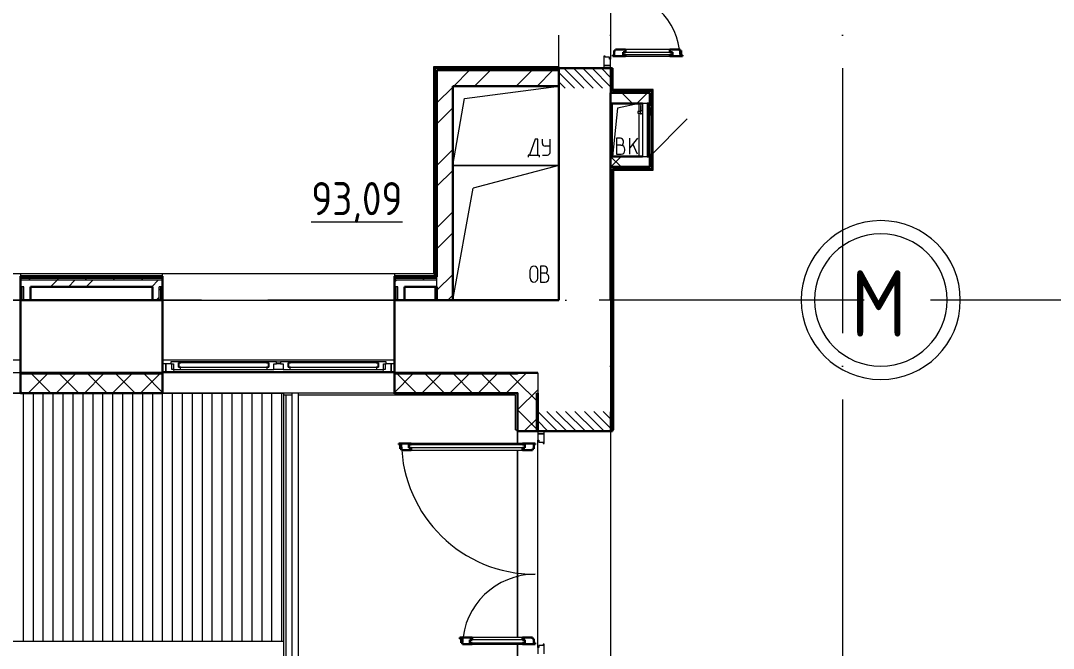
# Model space of a CAD drawing. Header units: millimetres. Extents: x -21010 to 105841, y -18351 to 135084.
# Drawn here: x 13562 to 21352, y 29445 to 34185 of the extents above; entities that cross this region are included whole.
import ezdxf

# ---------------------------------------------------------------- set-up
doc = ezdxf.new("R2010")
doc.units = ezdxf.units.MM
doc.linetypes.add('ADSK_Линия сетки', pattern=[2500, 2000, -250, 0, -250])
doc.linetypes.add('ADSK_Штриховая_ш2 п1_5', pattern=[4.5, 3, -1.5])
for name, color, linetype, lineweight in [('_ Окна', 7, 'Continuous', 9), ('Двери', 7, 'Continuous', 9), ('Крыша', 7, 'Continuous', 9), ('Крыша штриховка', 7, 'Continuous', 9), ('Лестницы', 7, 'Continuous', 9), ('Марки помещений', 7, 'Continuous', 9), ('Оборудование', 7, 'Continuous', 18), ('Ограждение', 7, 'Continuous', 9), ('Окна', 7, 'Continuous', 9), ('Оси', 7, 'Continuous', 9), ('Перекрытие', 7, 'Continuous', 18), ('Стены внутренние', 7, 'Continuous', 18), ('Стены наружные', 7, 'Continuous', 18), ('Стены штриховка', 7, 'Continuous', 13)]:
    doc.layers.add(name, color=color, linetype=linetype, lineweight=lineweight)
doc.layers.add('Двери открывание', color=7, linetype='Continuous', lineweight=9, true_color=0xc0c0c0)
doc.styles.add('GOST Common_2', font='GOST_Common.ttf', dxfattribs={"width": 0.9, "height": 500})
doc.styles.add('GOST Common_3', font='GOST_Common.ttf', dxfattribs={"height": 3.5})

# ---------------------------------------------------------------- blocks, each defined once
blk = doc.blocks.new('Ось сетки - Круг_Ø12 мм 2-461932-План 1 этажа смеж')
at = {"layer": 'Оси', "lineweight": 20}
for radius, start, end in [(6, 360, 180), (5, 360, 180), (6, 180, 360), (5, 180, 360)]:
    blk.add_arc((0, 0), radius, start, end, dxfattribs=at)
blk = doc.blocks.new('1 этаж 21082025')
at = {"lineweight": 18}
for p, q in [((22648.1, -9878), (23360, -9785)), ((22560, -10385), (22648.1, -9878)), ((23765, -10315), (23765, -9915)), ((23801.2, -9951.9), (23765, -10315)), ((23965, -9915), (23801.2, -9951.9)), ((23182, -10184.7), (23138.4, -10304.7)), ((23201.7, -10184.7), (23182, -10184.7)), ((23201.7, -10304.7), (23201.7, -10184.7)), ((23235.8, -10218), (23235.8, -10184.7)), ((23293.2, -10284.7), (23293.2, -10184.7)), ((23824.2, -10177.8), (23794.2, -10177.8)), ((23794.2, -10177.8), (23794.2, -10297.8)), ((23847.5, -10211.1), (23847.5, -10201.1)), ((23954.2, -10177.8), (23894.2, -10249.3)), ((23894.2, -10297.8), (23894.2, -10177.8)), ((23293.2, -10238), (23255.8, -10238)), ((23827.5, -10231.1), (23794.2, -10231.1)), ((23857.5, -10271.1), (23857.5, -10261.1)), ((23954.2, -10297.8), (23918.2, -10220.7)), ((23128.4, -10304.7), (23128.4, -10319.7)), ((23138.4, -10304.7), (23128.4, -10304.7)), ((23138.4, -10304.7), (23201.7, -10304.7)), ((23201.7, -10304.7), (23211.7, -10304.7)), ((23211.7, -10304.7), (23211.7, -10319.7)), ((23235.8, -10304.7), (23273.2, -10304.7)), ((23794.2, -10297.8), (23830.8, -10297.8)), ((23360, -10385), (22560, -10385)), ((22560, -10385), (23360, -10385)), ((23360, -10385), (22714.1, -10553.9)), ((22560, -11400), (22714.1, -10553.9)), ((23142.9, -11234.9), (23142.9, -11172.3)), ((23200.3, -11234.9), (23200.3, -11172.3)), ((23250.5, -11143.6), (23220.5, -11143.6)), ((23220.5, -11143.6), (23220.5, -11263.6)), ((23253.8, -11196.9), (23220.5, -11196.9)), ((23273.8, -11176.9), (23273.8, -11166.9)), ((23220.5, -11263.6), (23257.1, -11263.6)), ((23283.8, -11236.9), (23283.8, -11226.9))]:
    blk.add_line(p, q, dxfattribs=at)
for centre, radius, start, end in [((23824.2, -10201.1), 23.3, 0, 90), ((23255.8, -10218), 20, 180, 270), ((23827.5, -10211.1), 20, 270, 0), ((23827.5, -10261.1), 30, 0, 90), ((23830.8, -10271.1), 26.7, 270, 0), ((23273.2, -10284.7), 20, 270, 0), ((23171.6, -11172.3), 28.7, 0, 180), ((23250.5, -11166.9), 23.3, 0, 90), ((23253.8, -11176.9), 20, 270, 0), ((23253.8, -11226.9), 30, 0, 90), ((23171.6, -11234.9), 28.7, 180, 0), ((23257.1, -11236.9), 26.7, 270, 0)]:
    blk.add_arc(centre, radius, start, end, dxfattribs=at)
at = {"layer": '_ Окна'}
for p, q in [((20395, -11882), (20370, -11882)), ((20395, -11940), (20395, -11882)), ((20493, -11874), (20490, -11874)), ((20490, -11874), (20490, -11906)), ((20490, -11906), (20493, -11906)), ((21170, -11874), (20493, -11874)), ((20493, -11874), (20493, -11906)), ((20493, -11906), (20493, -11874)), ((20493, -11906), (21170, -11906)), ((21170, -11906), (21170, -11874)), ((21170, -11874), (21170, -11906)), ((21173, -11874), (21170, -11874)), ((21170, -11906), (21173, -11906)), ((21173, -11906), (21173, -11874)), ((21320, -11874), (21317, -11874)), ((21317, -11874), (21317, -11906)), ((21317, -11906), (21320, -11906)), ((21997, -11874), (21320, -11874)), ((21320, -11874), (21320, -11906)), ((21320, -11906), (21320, -11874)), ((21320, -11906), (21997, -11906)), ((21997, -11906), (21997, -11874)), ((21997, -11874), (21997, -11906)), ((22000, -11874), (21997, -11874)), ((21997, -11906), (22000, -11906)), ((22000, -11906), (22000, -11874)), ((22120, -11882), (22095, -11882)), ((22095, -11882), (22095, -11940)), ((20370, -11940), (20395, -11940)), ((22095, -11940), (22120, -11940))]:
    blk.add_line(p, q, dxfattribs=at)
at = {"layer": '_ Окна', "lineweight": 18}
for p, q in [((20433, -11882), (20395, -11882)), ((20395, -11882), (20395, -11940)), ((20489, -11865), (20433, -11865)), ((20433, -11865), (20433, -11882)), ((20433, -11882), (20453, -11882)), ((20441, -11923), (20441, -11882)), ((20453, -11882), (20453, -11923)), ((20490, -11866), (20489, -11865)), ((20491, -11865), (20490, -11866)), ((20490, -11906), (20490, -11874)), ((20490, -11874), (20508, -11874)), ((20508, -11906), (20490, -11906)), ((20505.6, -11865), (20491, -11865)), ((20503.4, -11923), (20508, -11906)), ((20508, -11874), (20505.6, -11865)), ((21157.4, -11865), (21155, -11874)), ((21155, -11874), (21173, -11874)), ((21173, -11906), (21155, -11906)), ((21155, -11906), (21159.6, -11923)), ((21172, -11865), (21157.4, -11865)), ((21173, -11866), (21172, -11865)), ((21174, -11865), (21173, -11866)), ((21173, -11874), (21173, -11906)), ((21230, -11865), (21174, -11865)), ((21210, -11923), (21210, -11882)), ((21210, -11882), (21230, -11882)), ((21230, -11882), (21230, -11865)), ((21316, -11865), (21260, -11865)), ((21260, -11865), (21260, -11882)), ((21260, -11882), (21280, -11882)), ((21280, -11882), (21280, -11923)), ((21317, -11866), (21316, -11865)), ((21318, -11865), (21317, -11866)), ((21317, -11906), (21317, -11874)), ((21317, -11874), (21335, -11874)), ((21335, -11906), (21317, -11906)), ((21332.6, -11865), (21318, -11865)), ((21330.4, -11923), (21335, -11906)), ((21335, -11874), (21332.6, -11865)), ((21984.4, -11865), (21982, -11874)), ((21982, -11874), (22000, -11874)), ((22000, -11906), (21982, -11906)), ((21982, -11906), (21986.6, -11923)), ((21999, -11865), (21984.4, -11865)), ((22000, -11866), (21999, -11865)), ((22001, -11865), (22000, -11866)), ((22000, -11874), (22000, -11906)), ((22057, -11865), (22001, -11865)), ((22037, -11923), (22037, -11882)), ((22037, -11882), (22057, -11882)), ((22049, -11882), (22049, -11923)), ((22057, -11882), (22057, -11865)), ((22095, -11882), (22057, -11882)), ((22095, -11940), (22095, -11882)), ((20395, -11940), (20454.4, -11940)), ((20453, -11923), (20441, -11923)), ((20453, -11923), (20503.4, -11923)), ((20454.4, -11940), (20459, -11923)), ((21159.6, -11923), (21210, -11923)), ((21280, -11923), (21330.4, -11923)), ((21986.6, -11923), (22037, -11923)), ((22031, -11923), (22035.6, -11940)), ((22035.6, -11940), (22095, -11940)), ((22049, -11923), (22037, -11923))]:
    blk.add_line(p, q, dxfattribs=at)
at = {"layer": 'Двери'}
for p, q in [((23708, -9558), (23700, -9558)), ((23700, -9558), (23700, -9630)), ((23708, -9567), (23708, -9558)), ((23742, -9567), (23708, -9567)), ((23742, -9581), (23742, -9567)), ((23750, -9581), (23742, -9581)), ((23750, -9630), (23750, -9581)), ((23844, -9528), (24216, -9528)), ((23844, -9549), (23844, -9528)), ((24216, -9549), (23844, -9549)), ((24198, -9508), (23862, -9508)), ((23862, -9558), (24198, -9558)), ((24216, -9528), (24216, -9549)), ((23750, -9630), (23700, -9630)), ((23700, -9630), (23700, -9650)), ((23700, -9630), (23750, -9630)), ((23700, -9650), (23750, -9650)), ((23750, -9650), (23750, -9630)), ((23250, -12390), (23200, -12390)), ((23200, -12390), (23200, -12410)), ((23200, -12410), (23250, -12410)), ((23250, -12410), (23200, -12410)), ((23200, -12410), (23200, -12457)), ((23200, -12457), (23209, -12457)), ((23209, -12457), (23209, -12472)), ((23250, -12410), (23250, -12390)), ((23250, -12482), (23250, -12410)), ((22228, -12491), (23104, -12491)), ((22228, -12515), (22228, -12491)), ((23104, -12515), (22228, -12515)), ((23086, -12482), (22246, -12482)), ((22246, -12532), (23086, -12532)), ((23104, -12491), (23104, -12515)), ((23209, -12472), (23241, -12472)), ((23241, -12472), (23241, -12482)), ((23241, -12482), (23250, -12482)), ((23104, -13965), (22688, -13965)), ((22688, -13965), (22688, -13989)), ((22688, -13989), (23104, -13989)), ((23086, -13948), (22706, -13948)), ((22706, -13998), (23086, -13998)), ((23104, -13989), (23104, -13965)), ((23241, -14008), (23209, -14008)), ((23209, -14008), (23209, -14023)), ((23250, -13998), (23241, -13998)), ((23241, -13998), (23241, -14008)), ((23250, -14070), (23250, -13998)), ((23200, -14023), (23200, -14070)), ((23209, -14023), (23200, -14023))]:
    blk.add_line(p, q, dxfattribs=at)
at = {"layer": 'Двери', "lineweight": 30}
for p, q in [((23777, -9550), (23768, -9550)), ((23768, -9550), (23768, -9558)), ((23768, -9558), (23862, -9558)), ((23777, -9516), (23777, -9550)), ((23786, -9516), (23777, -9516)), ((23862, -9508), (23786, -9508)), ((23786, -9508), (23786, -9516)), ((23862, -9528), (23844, -9528)), ((23844, -9528), (23844, -9549)), ((23844, -9549), (23862, -9549)), ((23862, -9508), (23862, -9528)), ((23862, -9549), (23862, -9558)), ((24274, -9508), (24198, -9508)), ((24198, -9508), (24198, -9528)), ((24198, -9528), (24216, -9528)), ((24198, -9549), (24198, -9558)), ((24216, -9549), (24198, -9549)), ((24198, -9558), (24292, -9558)), ((24216, -9528), (24216, -9549)), ((24274, -9516), (24274, -9508)), ((24283, -9516), (24274, -9516)), ((24283, -9550), (24283, -9516)), ((24292, -9550), (24283, -9550)), ((24292, -9558), (24292, -9550)), ((22246, -12482), (22152, -12482)), ((22152, -12482), (22152, -12491)), ((22152, -12491), (22162, -12491)), ((22162, -12491), (22162, -12523)), ((22162, -12523), (22172, -12523)), ((22172, -12523), (22172, -12532)), ((22172, -12532), (22246, -12532)), ((22228, -12491), (22246, -12491)), ((22228, -12515), (22228, -12491)), ((22246, -12515), (22228, -12515)), ((22246, -12491), (22246, -12482)), ((22246, -12532), (22246, -12515)), ((23180, -12482), (23086, -12482)), ((23086, -12491), (23086, -12482)), ((23104, -12491), (23086, -12491)), ((23086, -12515), (23104, -12515)), ((23086, -12532), (23086, -12515)), ((23086, -12532), (23160, -12532)), ((23104, -12515), (23104, -12491)), ((23160, -12532), (23160, -12523)), ((23160, -12523), (23170, -12523)), ((23170, -12523), (23170, -12491)), ((23170, -12491), (23180, -12491)), ((23180, -12491), (23180, -12482)), ((22706, -13948), (22612, -13948)), ((22612, -13948), (22612, -13957)), ((22612, -13957), (22622, -13957)), ((22622, -13957), (22622, -13989)), ((22622, -13989), (22632, -13989)), ((22632, -13989), (22632, -13998)), ((22632, -13998), (22706, -13998)), ((22706, -13965), (22688, -13965)), ((22688, -13965), (22688, -13989)), ((22688, -13989), (22706, -13989)), ((22706, -13948), (22706, -13965)), ((22706, -13989), (22706, -13998)), ((23160, -13948), (23086, -13948)), ((23086, -13948), (23086, -13965)), ((23086, -13965), (23104, -13965)), ((23086, -13989), (23086, -13998)), ((23104, -13989), (23086, -13989)), ((23086, -13998), (23180, -13998)), ((23104, -13965), (23104, -13989)), ((23160, -13957), (23160, -13948)), ((23170, -13957), (23160, -13957)), ((23170, -13989), (23170, -13957)), ((23180, -13989), (23170, -13989)), ((23180, -13998), (23180, -13989))]:
    blk.add_line(p, q, dxfattribs=at)
at = {"layer": 'Двери', "linetype": 'ADSK_Штриховая_ш2 п1_5'}
for p, q in [((23750, -9650), (23360, -9650)), ((23360, -9650), (23360, -9800)), ((23750, -9800), (23750, -9650)), ((23200, -12240), (23200, -12390)), ((23750, -12390), (23750, -12240)), ((23200, -12390), (23750, -12390))]:
    blk.add_line(p, q, dxfattribs=at)
at = {"layer": 'Двери', "linetype": 'Continuous', "lineweight": 18}
for p, q in [((23398.6, -9650), (23548.6, -9800)), ((23469.3, -9650), (23619.3, -9800)), ((23540.1, -9650), (23690.1, -9800)), ((23610.8, -9650), (23750, -9789.2)), ((23681.5, -9650), (23750, -9718.5)), ((23360, -9682.1), (23477.9, -9800)), ((23360, -9752.8), (23407.2, -9800)), ((23348.5, -12390), (23200, -12241.5)), ((23419.2, -12390), (23269.2, -12240)), ((23489.9, -12390), (23339.9, -12240)), ((23560.7, -12390), (23410.7, -12240)), ((23631.4, -12390), (23481.4, -12240)), ((23702.1, -12390), (23552.1, -12240)), ((23750, -12367.2), (23622.8, -12240)), ((23750, -12296.5), (23693.5, -12240)), ((23277.8, -12390), (23200, -12312.2)), ((23207.1, -12390), (23200, -12382.9))]:
    blk.add_line(p, q, dxfattribs=at)
at = {"layer": 'Двери открывание'}
for centre, radius, start, end in [((23768, -9576), 506, 2.03862, 90), ((23180, -12462), 1008, 181.1369, 270), ((23180, -14018), 548, 90, 177.90845)]:
    blk.add_arc(centre, radius, start, end, dxfattribs=at)
at = {"layer": 'Крыша'}
for p, q in [((17485, -12104.4), (21285, -12102)), ((21285, -13975), (21285, -12102)), ((17485, -13975), (21285, -13975))]:
    blk.add_line(p, q, dxfattribs=at)
at = {"layer": 'Крыша штриховка', "linetype": 'Continuous'}
for p, q in [((19320.8, -13975), (19320.8, -12103.3)), ((19395.8, -13975), (19395.8, -12103.2)), ((19470.8, -13975), (19470.8, -12103.2)), ((19545.8, -13975), (19545.8, -12103.1)), ((19620.8, -13975), (19620.8, -12103.1)), ((19695.8, -13975), (19695.8, -12103)), ((19770.8, -13975), (19770.8, -12103)), ((19845.8, -13975), (19845.8, -12102.9)), ((19920.8, -13975), (19920.8, -12102.9)), ((19995.8, -13975), (19995.8, -12102.9)), ((20070.8, -13975), (20070.8, -12102.8)), ((20145.8, -13975), (20145.8, -12102.8)), ((20220.8, -13975), (20220.8, -12102.7)), ((20295.8, -13975), (20295.8, -12102.7)), ((20370.8, -13975), (20370.8, -12102.6)), ((20445.8, -13975), (20445.8, -12102.6)), ((20520.8, -13975), (20520.8, -12102.5)), ((20595.8, -13975), (20595.8, -12102.5)), ((20670.8, -13975), (20670.8, -12102.4)), ((20745.8, -13975), (20745.8, -12102.4)), ((20820.8, -13975), (20820.8, -12102.3)), ((20895.8, -13975), (20895.8, -12102.3)), ((20970.8, -13975), (20970.8, -12102.2)), ((21045.8, -13975), (21045.8, -12102.2)), ((21120.8, -13975), (21120.8, -12102.1)), ((21195.8, -13975), (21195.8, -12102.1)), ((21270.8, -13975), (21270.8, -12102.1))]:
    blk.add_line(p, q, dxfattribs=at)
at = {"layer": 'Лестницы'}
for p, q in [((21300, -12117), (21300, -15600)), ((23050, -12482), (23050, -12390)), ((23050, -13948), (23050, -12532)), ((23050, -14090), (23050, -13998))]:
    blk.add_line(p, q, dxfattribs=at)
at = {"layer": 'Оборудование'}
for p, q in [((23974.6, -9930.8), (23974.6, -9976.7)), ((23979.6, -9930.8), (23974.6, -9930.8)), ((23979.6, -9976.7), (23979.6, -9930.8)), ((24026.4, -9915), (23990, -9915)), ((23990, -9915), (23990, -10315)), ((24027.3, -10314.1), (24027.3, -9915.9)), ((24037, -9922), (24027.3, -9922)), ((24038, -10307), (24038, -9923)), ((24045, -9934), (24039.5, -9934)), ((24045, -10296), (24045, -9934)), ((24047, -9943), (24045, -9943)), ((24047, -9947), (24047, -9943)), ((24047, -9947), (24047, -10007.5)), ((23972.1, -9975.4), (23954.7, -9975.4)), ((23954.7, -9975.4), (23954.7, -9987.6)), ((23954.7, -9987.6), (23972.1, -9987.6)), ((23974.1, -9973.4), (23972.1, -9975.4)), ((23972.1, -9975.4), (23972.1, -9987.6)), ((23972.1, -9987.6), (23974.1, -9989.6)), ((23990, -9971.8), (23974.1, -9971.8)), ((23974.1, -9971.8), (23974.1, -9991.1)), ((23974.1, -9991.1), (23990, -9991.1)), ((23974.6, -9986.3), (23974.6, -9994.6)), ((23974.6, -9994.6), (23979.6, -9994.6)), ((23979.6, -9994.6), (23979.6, -9986.3)), ((24045, -10011.5), (24047, -10011.5)), ((24045, -10315), (24327.8, -10032.2)), ((24047, -10011.5), (24047, -10007.5)), ((23990, -10315), (24026.4, -10315)), ((24027.3, -10308), (24037, -10308)), ((24039.5, -10296), (24045, -10296))]:
    blk.add_line(p, q, dxfattribs=at)
for points, knots in [([(24027.3, -9915.9), (24027.3, -9915.8), (24027.3, -9915.7), (24027.2, -9915.6), (24027.2, -9915.4), (24027, -9915.3), (24026.8, -9915.1), (24026.6, -9915), (24026.5, -9915), (24026.4, -9915)], [0, 0, 0, 0, 0.166667, 0.25, 0.333333, 0.5, 0.666667, 0.833333, 1, 1, 1, 1]), ([(24038, -9923), (24038, -9922.9), (24038, -9922.7), (24037.9, -9922.6), (24037.9, -9922.5), (24037.8, -9922.4), (24037.7, -9922.2), (24037.5, -9922.1), (24037.3, -9922), (24037.1, -9922), (24037, -9922)], [0, 0, 0, 0, 0.166667, 0.25, 0.333333, 0.416667, 0.541667, 0.666667, 0.833333, 1, 1, 1, 1]), ([(24039.5, -9934), (24039.4, -9934), (24039.2, -9934), (24038.9, -9933.9), (24038.8, -9933.8), (24038.6, -9933.7), (24038.4, -9933.6), (24038.3, -9933.4), (24038.2, -9933.2), (24038.1, -9933.1), (24038, -9932.8), (24038, -9932.6), (24038, -9932.5)], [0, 0, 0, 0, 0.166667, 0.25, 0.333333, 0.416667, 0.5, 0.583333, 0.666667, 0.75, 0.833333, 1, 1, 1, 1]), ([(24026.4, -10315), (24026.5, -10315), (24026.6, -10315), (24026.8, -10314.9), (24027, -10314.7), (24027.2, -10314.6), (24027.2, -10314.4), (24027.3, -10314.3), (24027.3, -10314.2), (24027.3, -10314.1)], [-1, -1, -1, -1, -0.833333, -0.666667, -0.5, -0.333333, -0.25, -0.166667, 0, 0, 0, 0]), ([(24037, -10308), (24037.1, -10308), (24037.3, -10308), (24037.5, -10307.9), (24037.7, -10307.8), (24037.8, -10307.6), (24037.9, -10307.5), (24037.9, -10307.4), (24038, -10307.3), (24038, -10307.1), (24038, -10307)], [-1, -1, -1, -1, -0.833333, -0.666667, -0.541667, -0.416667, -0.333333, -0.25, -0.166667, 0, 0, 0, 0]), ([(24038, -10297.5), (24038, -10297.4), (24038, -10297.2), (24038.1, -10296.9), (24038.2, -10296.8), (24038.3, -10296.6), (24038.4, -10296.4), (24038.6, -10296.3), (24038.8, -10296.2), (24038.9, -10296.1), (24039.2, -10296), (24039.4, -10296), (24039.5, -10296)], [-1, -1, -1, -1, -0.833333, -0.75, -0.666667, -0.583333, -0.5, -0.416667, -0.333333, -0.25, -0.166667, 0, 0, 0, 0])]:
    blk.add_open_spline(points, degree=3, knots=knots, dxfattribs=at)
at = {"layer": 'Ограждение'}
for p, q in [((23360, -9640), (22415, -9640)), ((22415, -9640), (22425, -9650)), ((22415, -9640), (22415, -11200)), ((23360, -9640), (23360, -9650)), ((23360, -9650), (23360, -9640)), ((24070, -9810), (23765, -9810)), ((24070, -9810), (24060, -9820)), ((24070, -10420), (24070, -9810)), ((23775, -10420), (23765, -10410)), ((23775, -12380), (23775, -10420)), ((23775, -10420), (24070, -10420)), ((24070, -10420), (24060, -10410)), ((16600, -11200), (22425, -11200)), ((17550, -11200), (19300, -11200)), ((19300, -11200), (19300, -11220)), ((20370, -11220), (20370, -11200)), ((20370, -11200), (22120, -11200)), ((22120, -11200), (22120, -11220)), ((22425, -11300), (22425, -11400)), ((17550, -11400), (19300, -11400)), ((20370, -11400), (22120, -11400)), ((17550, -11850), (19300, -11850)), ((20370, -11850), (22120, -11850)), ((21345.5, -12102), (21345.5, -15600)), ((21395.5, -12102), (21345.5, -12102)), ((21395.5, -15600), (21395.5, -12102)), ((23775, -12380), (23765, -12380))]:
    blk.add_line(p, q, dxfattribs=at)
at = {"layer": 'Ограждение', "linetype": 'Continuous'}
for p, q in [((23936, -9820), (23936, -9810)), ((24060, -9960.3), (24070, -9960.3)), ((23936, -10420), (23936, -10410)), ((23765, -10560.3), (23775, -10560.3)), ((23765, -11160.3), (23775, -11160.3)), ((23765, -11760.3), (23775, -11760.3)), ((23765, -12360.3), (23775, -12360.3))]:
    blk.add_line(p, q, dxfattribs=at)
at = {"layer": 'Окна'}
for p, q in [((20491, -11865), (20489, -11865)), ((21157.4, -11865), (20505.6, -11865)), ((21174, -11865), (21172, -11865)), ((21230, -11865), (21260, -11865)), ((21260, -11882), (21230, -11882)), ((21318, -11865), (21316, -11865)), ((21984.4, -11865), (21332.6, -11865)), ((22001, -11865), (21999, -11865)), ((20454.4, -11940), (22035.6, -11940)), ((20503.4, -11923), (21159.6, -11923)), ((21280, -11923), (21210, -11923)), ((21330.4, -11923), (21986.6, -11923))]:
    blk.add_line(p, q, dxfattribs=at)
at = {"layer": 'Оси', "linetype": 'ADSK_Линия сетки'}
for p, q in [((23750, 5350.6), (23750, -60626.1)), ((25500, 5350.6), (25500, -60626.1)), ((58165, -11400), (-14072.3, -11400))]:
    blk.add_line(p, q, dxfattribs=at)
at = {"layer": 'Перекрытие', "color": 49, "true_color": 0x464646}
blk.add_line((23765, -10315), (23765, -9915), dxfattribs=at)
at = {"layer": 'Стены внутренние'}
for p, q in [((23750, -8019), (23750, -9581)), ((23360, -9650), (23360, -9400)), ((23750, -9835), (23750, -9650)), ((19300, -11950), (17550, -11950)), ((22120, -11950), (20370, -11950)), ((23200, -11950), (23200, -12102)), ((19300, -12102), (17550, -12102)), ((21345.5, -12102), (20370, -12102)), ((22120, -12102), (21395.5, -12102)), ((23048, -12482), (23048, -12390)), ((23200, -14023), (23200, -12457)), ((23750, -12390), (23750, -14390)), ((23048, -13948), (23048, -12532)), ((23048, -14090), (23048, -13998))]:
    blk.add_line(p, q, dxfattribs=at)
at = {"layer": 'Стены внутренние', "lineweight": 30}
for p, q in [((23750, -9650), (23360, -9650)), ((23360, -9785), (23360, -11400)), ((23750, -10315), (23750, -9915)), ((19300, -11400), (19300, -11950)), ((20295, -11400), (19375, -11400)), ((20370, -11950), (20370, -11400)), ((22120, -11400), (22120, -11950)), ((22440, -11400), (22195, -11400)), ((23360, -11400), (22560, -11400)), ((19300, -11950), (20370, -11950)), ((19300, -11960), (19300, -12102)), ((20370, -12102), (20370, -11960)), ((22120, -11960), (22120, -12102)), ((23200, -11950), (23048, -11950)), ((19300, -12102), (20370, -12102)), ((22120, -12102), (23048, -12102)), ((23048, -12102), (23048, -12390)), ((23200, -12102), (23200, -12390)), ((23048, -12390), (23190, -12390)), ((23200, -12390), (23750, -12390))]:
    blk.add_line(p, q, dxfattribs=at)
at = {"layer": 'Стены внутренние', "linetype": 'Continuous', "lineweight": 9}
for p, q in [((19358.8, -12100), (19498.8, -11960)), ((19524.6, -12100), (19384.6, -11960)), ((19570.9, -12100), (19710.9, -11960)), ((19736.7, -12100), (19596.7, -11960)), ((19783, -12100), (19923, -11960)), ((19948.9, -12100), (19808.9, -11960)), ((19995.2, -12100), (20135.2, -11960)), ((20161, -12100), (20021, -11960)), ((20207.3, -12100), (20347.3, -11960)), ((20368, -12094.9), (20233.1, -11960)), ((22122, -12094.5), (22256.5, -11960)), ((22282.3, -12100), (22142.3, -11960)), ((22328.6, -12100), (22468.6, -11960)), ((22494.4, -12100), (22354.4, -11960)), ((22540.8, -12100), (22680.8, -11960)), ((22706.6, -12100), (22566.6, -11960)), ((22752.9, -12100), (22892.9, -11960)), ((22918.7, -12100), (22778.7, -11960)), ((23050, -12019.2), (22990.8, -11960)), ((23050, -12015), (23115, -11950)), ((23200, -11957), (23193, -11950)), ((20370, -12048.1), (20368, -12044.7)), ((22965, -12100), (23050, -12015)), ((23190, -12159.2), (23050, -12019.2)), ((19312.5, -12100), (19302, -12089.5)), ((20074.6, -12100), (20073.5, -12102)), ((22278.2, -12102), (22277, -12100)), ((22890.2, -12100), (22889.1, -12102)), ((23050, -12227.2), (23200, -12077.2)), ((23190, -12371.3), (23050, -12231.3)), ((23101.3, -12388), (23190, -12299.3))]:
    blk.add_line(p, q, dxfattribs=at)
at = {"layer": 'Стены наружные', "lineweight": 30}
for p, q in [((23360, -9650), (22425, -9650)), ((22425, -9650), (22425, -11220)), ((23360, -9785), (23360, -9650)), ((23765, -9650), (23750, -9650)), ((23765, -9820), (23765, -9650)), ((22440, -9665), (22440, -11225)), ((23360, -9665), (22440, -9665)), ((22560, -11400), (22560, -9785)), ((22560, -9785), (23360, -9785)), ((24045, -9835), (23750, -9835)), ((23750, -9835), (23750, -9915)), ((24060, -9820), (23765, -9820)), ((24045, -9835), (24045, -9934)), ((24060, -10410), (24060, -9820)), ((23750, -9915), (23990, -9915)), ((24026.6, -9915), (24045, -9915)), ((23990, -10315), (23750, -10315)), ((23750, -10315), (23750, -11400)), ((24045, -10315), (24026.6, -10315)), ((24045, -10296), (24045, -10395)), ((23750, -10395), (24045, -10395)), ((23765, -10410), (24060, -10410)), ((23765, -12390), (23765, -10410)), ((20370, -11220), (19300, -11220)), ((19300, -11220), (19300, -11400)), ((20370, -11400), (20370, -11220)), ((22425, -11220), (22120, -11220)), ((22120, -11220), (22120, -11400)), ((19375, -11300), (20295, -11300)), ((19375, -11400), (19375, -11300)), ((20295, -11300), (20295, -11400)), ((22195, -11300), (22440, -11300)), ((22195, -11400), (22195, -11300)), ((22440, -11300), (22440, -11400)), ((19300, -11400), (19375, -11400)), ((20295, -11400), (20370, -11400)), ((22120, -11400), (22195, -11400)), ((22440, -11400), (22560, -11400)), ((19300, -11950), (19300, -11960)), ((20370, -11960), (20370, -11950)), ((23048, -11950), (22120, -11950)), ((22120, -11950), (22120, -11960)), ((22665, -12102), (22120, -12102)), ((22120, -12102), (22120, -12107)), ((22120, -12107), (22665, -12107)), ((22665, -12107), (22665, -12102)), ((23190, -12390), (23200, -12390)), ((23750, -12390), (23765, -12390))]:
    blk.add_line(p, q, dxfattribs=at)
at = {"layer": 'Стены наружные', "linetype": 'Continuous', "lineweight": 9}
for p, q in [((22642.3, -9665), (22657.3, -9650)), ((23066.6, -9665), (23081.6, -9650)), ((22566.9, -9785), (22686.9, -9665)), ((22724, -9785), (22844, -9665)), ((23038.3, -9785), (23158.3, -9665)), ((23195.5, -9785), (23315.5, -9665)), ((22440, -9911.9), (22560, -9791.9)), ((23750, -9830.1), (23765, -9815.1)), ((22425, -9882.3), (22440, -9867.3)), ((23915.7, -9915), (23835.7, -9835)), ((23947.9, -9915), (24027.9, -9835)), ((22440, -10069), (22560, -9949)), ((24047, -9957.4), (24060, -9944.4)), ((22440, -10383.3), (22560, -10263.3)), ((22425, -10306.6), (22440, -10291.6)), ((23830, -10395), (23750, -10315)), ((23750.8, -10395), (23830.8, -10315)), ((24045, -10327.2), (24032.8, -10315)), ((22440, -10540.5), (22560, -10420.5)), ((24018.6, -10410), (24033.6, -10395)), ((24033.6, -10395), (24045, -10383.6)), ((24045, -10383.6), (24060, -10368.6)), ((23750, -10678.6), (23765, -10663.6)), ((22425, -10730.8), (22440, -10715.8)), ((22440, -10854.8), (22560, -10734.8)), ((22440, -11011.9), (22560, -10891.9)), ((23750, -11102.9), (23765, -11087.9)), ((22425, -11155.1), (22440, -11140.1)), ((22440, -11326.2), (22560, -11206.2)), ((19360.3, -11250), (19372.8, -11237.5)), ((19372.8, -11237.5), (19385.3, -11225)), ((19385.3, -11225), (19390.3, -11220)), ((19525, -11300), (19575, -11250)), ((19572.4, -11250), (19584.9, -11237.5)), ((19584.9, -11237.5), (19597.4, -11225)), ((19659.9, -11300), (19709.9, -11250)), ((19784.5, -11250), (19797, -11237.5)), ((19794.9, -11300), (19844.9, -11250)), ((19797, -11237.5), (19809.5, -11225)), ((19809.5, -11225), (19814.5, -11220)), ((19996.6, -11250), (20009.1, -11237.5)), ((20009.1, -11237.5), (20021.6, -11225)), ((20208.8, -11250), (20221.3, -11237.5)), ((20221.3, -11237.5), (20233.8, -11225)), ((20233.8, -11225), (20238.8, -11220)), ((20288.3, -11300), (20338.3, -11250)), ((22120, -11248), (22130.5, -11237.5)), ((22120, -11264.8), (22134.8, -11250)), ((22130.5, -11237.5), (22143, -11225)), ((22330.1, -11250), (22342.6, -11237.5)), ((22342.6, -11237.5), (22355.1, -11225)), ((22355.1, -11225), (22360.1, -11220)), ((19300, -11310.3), (19310.3, -11300)), ((20345, -11325.9), (20357.5, -11313.4)), ((20357.5, -11313.4), (20370, -11300.9)), ((22523.4, -11400), (22560, -11363.4)), ((20323.2, -11400), (20345, -11378.2)), ((23750, -11527.2), (23765, -11512.2)), ((23750, -11951.4), (23765, -11936.4)), ((22281.1, -12107), (22278.2, -12102)), ((23200, -12160.3), (23190, -12160.3)), ((23200, -12260.3), (23190, -12260.3)), ((23200, -12360.3), (23190, -12360.3)), ((23750, -12375.7), (23765, -12360.7))]:
    blk.add_line(p, q, dxfattribs=at)
at = {"layer": 'Стены наружные'}
for p, q in [((23965, -9975.4), (23965, -9915)), ((23965, -10315), (23965, -9987.6)), ((22425, -11385), (22432.5, -11385)), ((22432.5, -11385), (22432.5, -11400)), ((23750, -11400), (23750, -12390)), ((21345.5, -12117), (21285, -12117)), ((21300, -12117), (21300, -16190)), ((23033, -12117), (21395.5, -12117)), ((23033, -12380), (23033, -12117)), ((23033, -12380), (23048, -12380)), ((21285, -16800), (21285, -13975))]:
    blk.add_line(p, q, dxfattribs=at)
at = {"layer": 'Стены штриховка'}
for p, q in [((19300, -11225), (20370, -11225)), ((20370, -11237.5), (19300, -11237.5)), ((20370, -11250), (19300, -11250)), ((22120, -11225), (22440, -11225)), ((22440, -11237.5), (22120, -11237.5)), ((22440, -11250), (22120, -11250)), ((22440, -11300), (22440, -11225)), ((19325, -11300), (19300, -11300)), ((19312.5, -11400), (19312.5, -11300)), ((19325, -11400), (19325, -11300)), ((20345, -11400), (20345, -11300)), ((20370, -11300), (20345, -11300)), ((20357.5, -11400), (20357.5, -11300)), ((22145, -11300), (22120, -11300)), ((22132.5, -11400), (22132.5, -11300)), ((22145, -11400), (22145, -11300)), ((20370, -11960), (19300, -11960)), ((19302, -12100), (19302, -11960)), ((20368, -11960), (20368, -12100)), ((23048, -11960), (22120, -11960)), ((22122, -12100), (22122, -11960)), ((23048, -11950), (23048, -11960)), ((20368, -12100), (19302, -12100)), ((23050, -12100), (22122, -12100)), ((23048, -12102), (23048, -12100)), ((23050, -12100), (23050, -12388)), ((23190, -12390), (23190, -12102)), ((23190, -12102), (23200, -12102)), ((23050, -12388), (23190, -12388))]:
    blk.add_line(p, q, dxfattribs=at)
at = {"layer": 'Марки помещений', "style": 'GOST Common_3', "width": 0.9}
blk.add_text('%%U93,09', height=250, dxfattribs=at).set_placement((21492.6, -10759))

msp = doc.modelspace()

# ---------------------------------------------------------------- linework, layer by layer
at = {"layer": 'Оси', "linetype": 'ADSK_Линия сетки'}
msp.add_line((49532.7, 32075), (20650.1, 32075), dxfattribs=at)

# ---------------------------------------------------------------- block references
msp.add_blockref('1 этаж 21082025', (-5738, 43475))
at = {"layer": 'Оси', "lineweight": 20, "xscale": 100.0000000000006, "yscale": 100.0000000000006, "zscale": 100.0000000000006, "rotation": 90}
msp.add_blockref('Ось сетки - Круг_Ø12 мм 2-461932-План 1 этажа смеж', (20050.1, 32075), dxfattribs=at)

# ---------------------------------------------------------------- texts
at = {"layer": 'Оси', "insert": (19824.1, 32299.5), "char_height": 500, "width": 497.848, "attachment_point": 1, "style": 'GOST Common_2'}
msp.add_mtext('\\fGOST Common|b0|i0|c204|p34|;\\W.9;М', dxfattribs=at)

doc.saveas('drawing.dxf')
